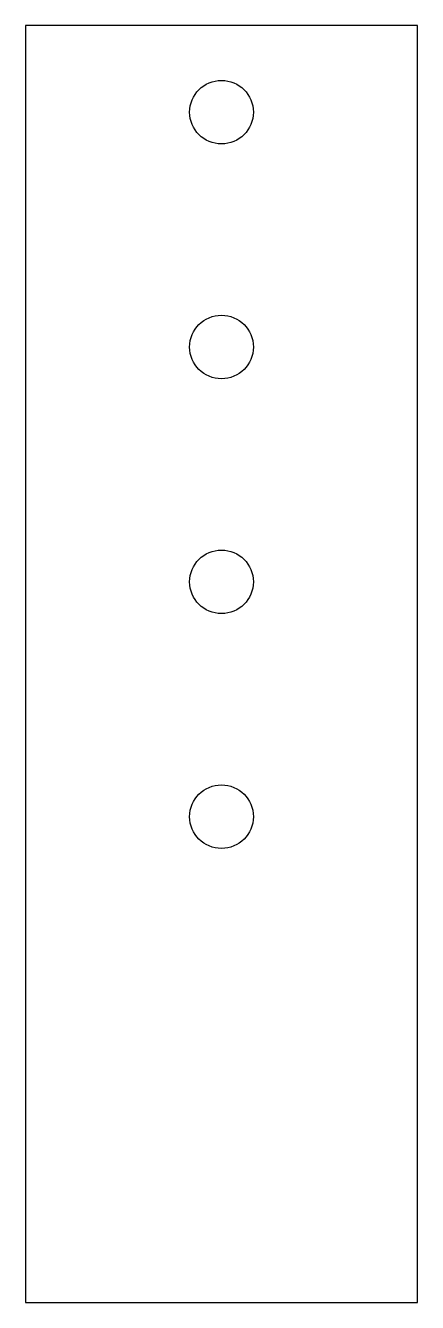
# Model space of a CAD drawing. Header units: inches. Extents: x -2.5 to 2.5, y -8.2 to 8.2.
import ezdxf

# ---------------------------------------------------------------- set-up
doc = ezdxf.new("R2010")
doc.units = ezdxf.units.IN
doc.header["$MEASUREMENT"] = 0

msp = doc.modelspace()

# ---------------------------------------------------------------- linework, layer by layer
at = {"color": 7, "linetype": 'Continuous', "lineweight": 25}
for p, q in [((2.5, 8.15625), (-2.5, 8.15625)), ((-2.5, 8.15625), (-2.5, -8.15625)), ((2.5, -8.15625), (2.5, 8.15625)), ((-2.5, -8.15625), (2.5, -8.15625))]:
    msp.add_line(p, q, dxfattribs=at)
for centre in [(0, 7.04955), (0, 4.04955), (0, 1.04955), (0, -1.95045)]:
    msp.add_circle(centre, 0.40625, dxfattribs=at)

doc.saveas('drawing.dxf')
